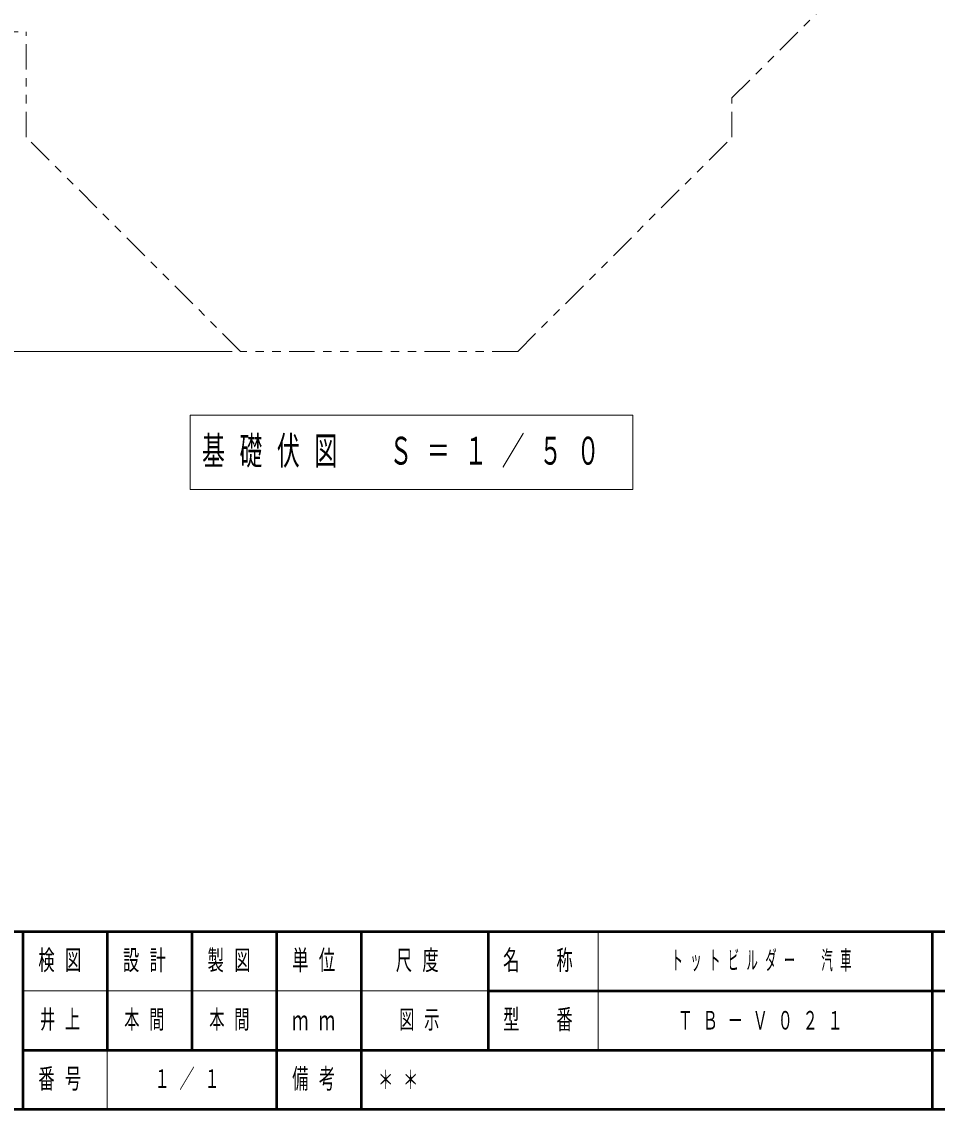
# Model space of a CAD drawing. Units: millimetres on the paper, scale 1:50. Extents: x -385 to 0, y -594 to 267.
# Drawn here: x -242.6 to -134.4, y -594 to -465.5 of the extents above; entities that cross this region are included whole.
import ezdxf

# ---------------------------------------------------------------- set-up
doc = ezdxf.new("R2010")
doc.units = ezdxf.units.MM
doc.linetypes.add('USER3', pattern=[8, 3, -1, 1, -1, 1, -1])
doc.layers.add('LY_1', color=140, linetype='Continuous', lineweight=50)
doc.styles.add('ＭＳ ゴシック', font='')
doc.styles.get('ＭＳ ゴシック').set_extended_font_data('MS Gothic')

msp = doc.modelspace()

# ---------------------------------------------------------------- linework, layer by layer
at = {"layer": 'LY_1', "color": 7, "linetype": 'USER3', "lineweight": 13}
for p, q in [((-158.675, -474.473), (-144.466, -460.264)), ((-280.036, -466.64), (-242.075, -466.64)), ((-242.075, -479.121), (-242.075, -466.64)), ((-158.675, -479.121), (-158.675, -474.473)), ((-216.753, -504.444), (-242.075, -479.121)), ((-183.998, -504.444), (-158.675, -479.121)), ((-183.998, -504.444), (-216.753, -504.444))]:
    msp.add_line(p, q, dxfattribs=at)
at = {"layer": 'LY_1', "color": 7, "lineweight": 13}
for p, q in [((-217.753, -504.444), (-313.094, -504.444)), ((-222.705, -511.957), (-222.705, -520.757)), ((-170.405, -511.957), (-222.705, -511.957)), ((-170.405, -520.757), (-170.405, -511.957)), ((-222.705, -520.757), (-170.405, -520.757)), ((-174.5, -573), (-174.5, -587)), ((-242.5, -580), (-187.5, -580)), ((-232.5, -587), (-232.5, -594))]:
    msp.add_line(p, q, dxfattribs=at)
at = {"layer": 'LY_1', "color": 7}
for p, q in [((-385, -573), (0, -573)), ((-385, -594), (0, -594))]:
    msp.add_line(p, q, dxfattribs=at)
at = {"layer": 'LY_1'}
for p, q in [((-242.5, -573), (-242.5, -594)), ((-232.5, -573), (-232.5, -587)), ((-222.5, -573), (-222.5, -587)), ((-212.5, -573), (-212.5, -594)), ((-202.5, -573), (-202.5, -587)), ((-187.5, -573), (-187.5, -587)), ((-135, -573), (-135, -594)), ((-187.5, -580), (-70, -580)), ((-242.5, -587), (0, -587)), ((-202.5, -587), (-202.5, -594))]:
    msp.add_line(p, q, dxfattribs=at)

# ---------------------------------------------------------------- texts
at = {"layer": 'LY_1', "color": 7, "style": 'ＭＳ ゴシック'}
for s, insert, char_height, attachment_point in [('\\T1.64;\\W0.6;基礎伏図\u3000Ｓ＝１／５０', (-221.305, -516.357), 3.299, 4), ('\\T1.64;\\W0.6;検図', (-237.5, -576.5), 2.346, 5), ('\\T1.64;\\W0.6;設計', (-227.5, -576.5), 2.346, 5), ('\\T1.64;\\W0.6;製図', (-217.5, -576.5), 2.346, 5), ('\\T1.64;\\W0.6;単位', (-207.5, -576.5), 2.346, 5), ('\\T1.64;\\W0.6;尺度', (-195.25, -576.5), 2.346, 5), ('\\T1.64;\\W0.6;名\u3000称', (-181, -576.5), 2.346, 5), ('\\T1.64;\\W0.45;トットビルダー\u3000汽車', (-154.75, -576.5), 2.199, 5), ('\\T1.64;\\W0.6;井上', (-237.5, -583.5), 2.199, 5), ('\\T1.64;\\W0.6;本間', (-230.5, -583.5), 2.199, 4), ('\\T1.64;\\W0.6;本間', (-217.5, -583.5), 2.199, 5), ('\\T1.64;\\W0.6;図示', (-198, -583.5), 2.199, 4), ('\\T1.64;\\W0.6;型\u3000番', (-181, -583.5), 2.346, 5), ('\\T1.64;\\W0.6;ｍｍ', (-207.5, -583.5), 2.346, 5), ('\\T1.64;\\W0.6;ＴＢ－Ｖ０２１', (-154.75, -583.5), 2.199, 5), ('\\T1.64;\\W0.6;番号', (-237.5, -590.5), 2.346, 5), ('\\T1.64;\\W0.6;１／１', (-222.5, -590.5), 2.199, 5), ('\\T1.64;\\W0.6;備考', (-207.5, -590.5), 2.346, 5), ('\\T1.64;\\W0.6;＊＊', (-200.5, -590.5), 2.199, 4)]:
    msp.add_mtext(s, dxfattribs=dict(at, insert=insert, char_height=char_height, attachment_point=attachment_point))

doc.saveas('drawing.dxf')
